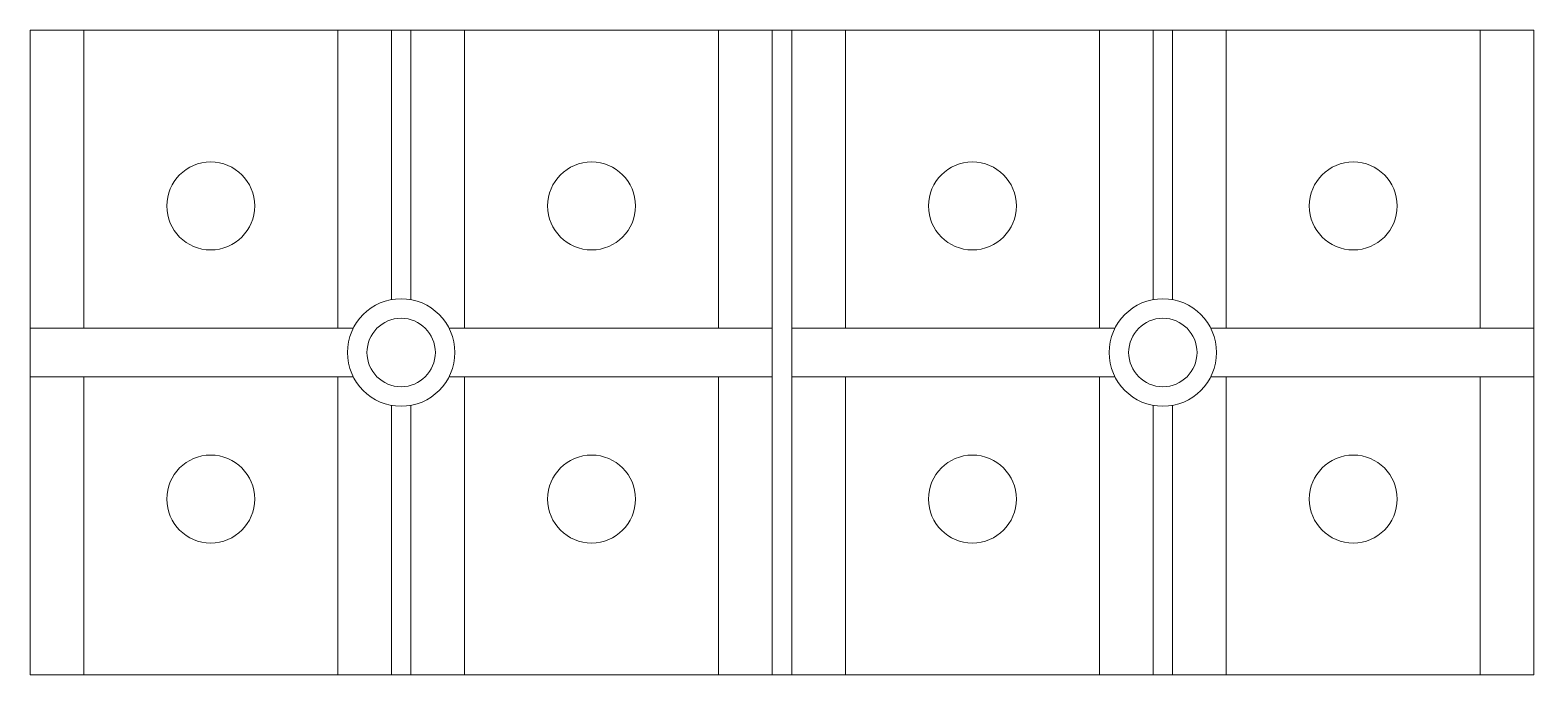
# Model space of a CAD drawing. Header units: millimetres. Extents: x 0 to 154, y 0 to 66.
import ezdxf

# ---------------------------------------------------------------- set-up
doc = ezdxf.new("R2010")
doc.units = ezdxf.units.MM
doc.layers.add('hw_VTP', color=7, linetype='Continuous', lineweight=13)

# ---------------------------------------------------------------- blocks, each defined once
blk = doc.blocks.new('TB-4P-150A')
at = {"layer": 'hw_VTP'}
for p, q in [((-1, 5.41), (-1, 33)), ((1, 5.41), (1, 33)), ((38, 33), (38, -33)), ((40, 33), (40, -33)), ((77, 5.41), (77, 33)), ((79, 5.41), (79, 33)), ((-1, 14.43), (-1, 5.41)), ((1, 14.43), (1, 5.41)), ((-38, 2.5), (-4.9, 2.5)), ((4.9, 2.5), (38, 2.5)), ((40, 2.5), (73.1, 2.5)), ((82.9, 2.5), (116, 2.5)), ((-38, -2.5), (-4.9, -2.5)), ((4.9, -2.5), (38, -2.5)), ((40, -2.5), (73.1, -2.5)), ((82.9, -2.5), (116, -2.5)), ((-1, -5.41), (-1, -33)), ((1, -5.41), (1, -33)), ((77, -5.41), (77, -33)), ((79, -5.41), (79, -33))]:
    blk.add_line(p, q, dxfattribs=at)
for points in [[(-38, -33), (116, -33), (116, 33), (-38, 33)], [(-32.5, 2.5), (-6.5, 2.5), (-6.5, 33), (-32.5, 33)], [(6.5, 2.5), (32.5, 2.5), (32.5, 33), (6.5, 33)], [(71.5, 2.5), (45.5, 2.5), (45.5, 33), (71.5, 33)], [(110.5, 2.5), (84.5, 2.5), (84.5, 33), (110.5, 33)], [(-32.5, -2.5), (-6.5, -2.5), (-6.5, -33), (-32.5, -33)], [(6.5, -2.5), (32.5, -2.5), (32.5, -33), (6.5, -33)], [(71.5, -2.5), (45.5, -2.5), (45.5, -33), (71.5, -33)], [(110.5, -2.5), (84.5, -2.5), (84.5, -33), (110.5, -33)]]:
    blk.add_lwpolyline(points, close=True, dxfattribs=at)
at = {"layer": 'hw_VTP', "color": 1}
for centre in [(-19.5, 15), (19.5, 15), (58.5, 15), (97.5, 15), (-19.5, -15), (19.5, -15), (58.5, -15), (97.5, -15)]:
    blk.add_circle(centre, 4.5, dxfattribs=at)
at = {"layer": 'hw_VTP'}
for centre in [(0, 0), (78, 0)]:
    blk.add_circle(centre, 5.5, dxfattribs=at)
at = {"layer": 'hw_VTP', "color": 3}
for centre in [(0, 0), (78, 0)]:
    blk.add_circle(centre, 3.5, dxfattribs=at)

msp = doc.modelspace()

# ---------------------------------------------------------------- block references
msp.add_blockref('TB-4P-150A', (38, 33))

doc.saveas('drawing.dxf')
